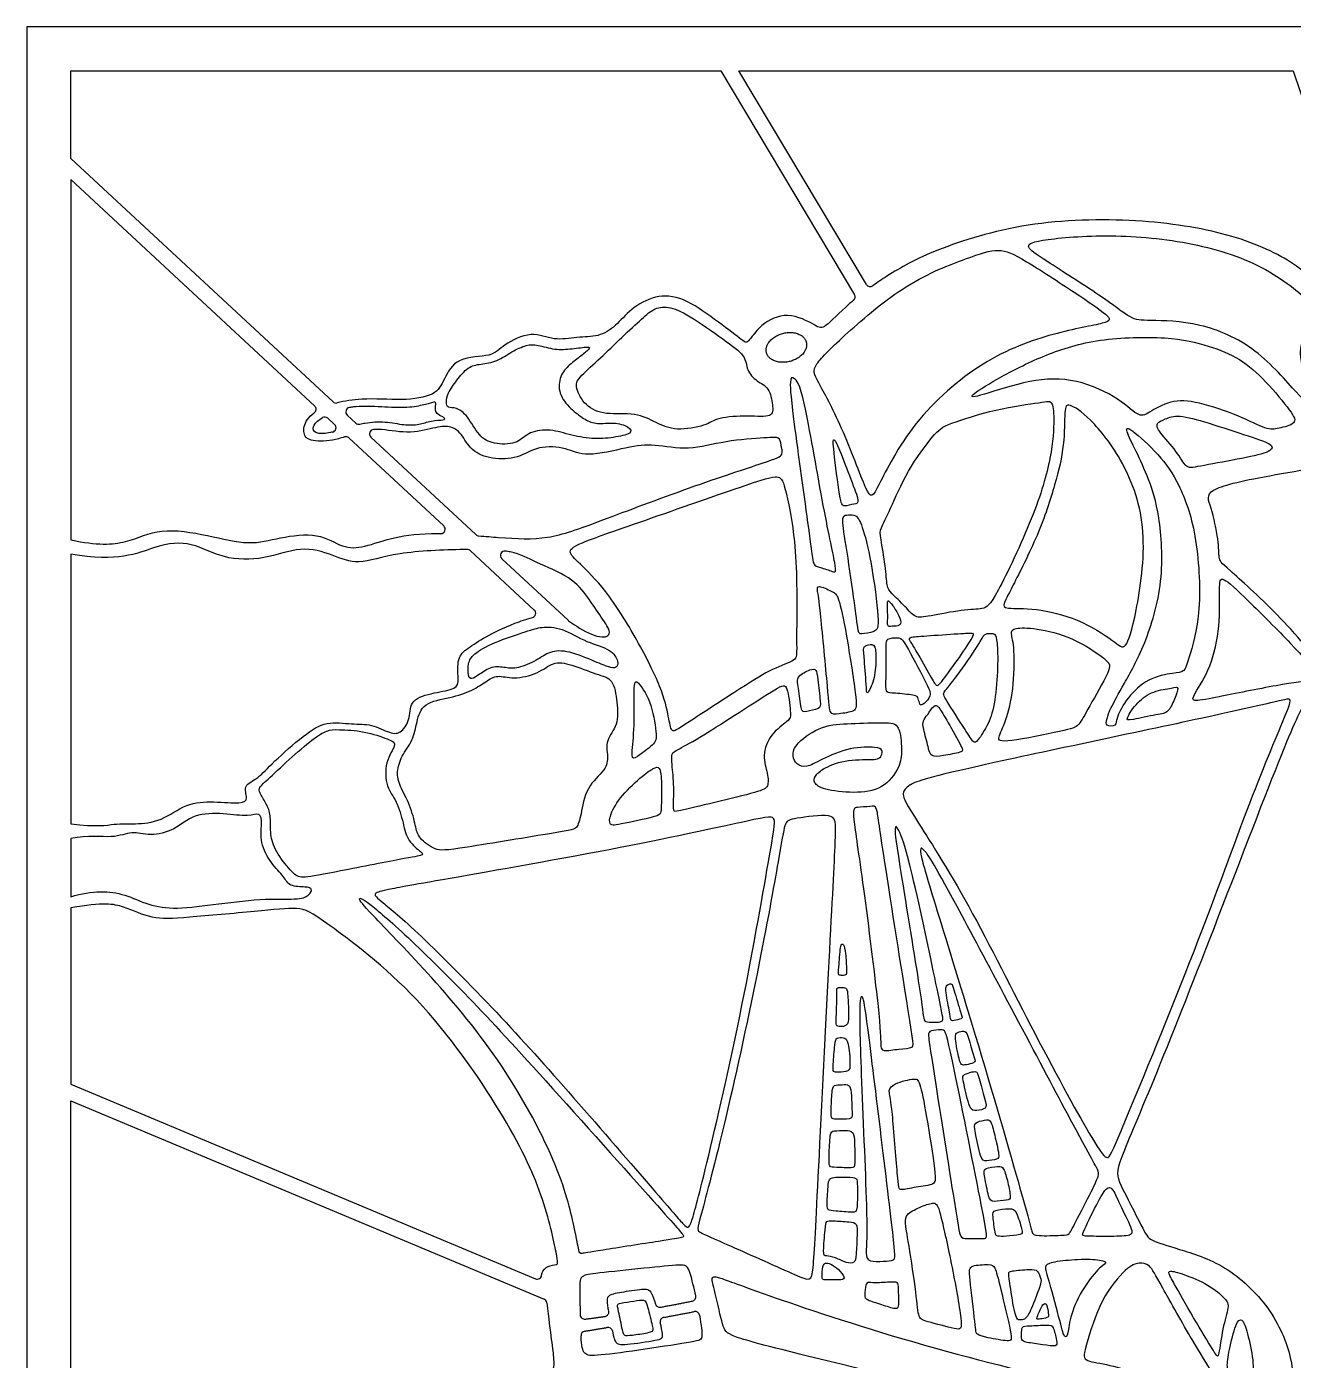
# Model space of a CAD drawing. Header units: millimetres. Extents: x -109 to 109, y -156 to 104.
# Drawn here: x -109 to -51.8, y 43.9 to 104.2 of the extents above; entities that cross this region are included whole.
import ezdxf

# ---------------------------------------------------------------- set-up
doc = ezdxf.new("R2010")
doc.units = ezdxf.units.MM
doc.header["$MEASUREMENT"] = 0
doc.layers.add('Layer 03', color=5, linetype='Continuous', true_color=0x0000ff)

msp = doc.modelspace()

# ---------------------------------------------------------------- linework, layer by layer
at = {"layer": 'Layer 03'}
for p, q in [((-2.911, 104.176), (-109, 104.176)), ((-109, 104.176), (-109, 7.419)), ((-107, 98.218), (-107, 102.176)), ((-107, 102.176), (-77.636, 102.176)), ((-77.636, 102.176), (-71.591, 92.058)), ((-71.053, 92.522), (-76.82, 102.176)), ((-76.82, 102.176), (-51.772, 102.176)), ((-51.772, 102.176), (-48.437, 92.297)), ((-95.156, 87.209), (-107, 98.218)), ((-95.986, 87.025), (-107, 97.263)), ((-107, 97.263), (-107, 80.972)), ((-95.394, 86.475), (-95.085, 86.188)), ((-94.514, 86.613), (-94.125, 86.251)), ((-90.151, 81.602), (-94.437, 85.586)), ((-93.446, 85.62), (-88.701, 81.21)), ((-107, 80.322), (-107, 68.131)), ((-86.063, 77.802), (-88.946, 80.482)), ((-87.53, 80.121), (-84.536, 77.339)), ((-107, 67.473), (-107, 64.84)), ((-107, 64.329), (-107, 56.366)), ((-107, 56.366), (-86.006, 47.566)), ((-107, 39.254), (-107, 55.607)), ((-107, 55.607), (-85.616, 46.644))]:
    msp.add_line(p, q, dxfattribs=at)
for centre, start, end in [((-70.881, 92.625), 210.8557, 305.10102), ((-71.763, 91.956), 309.61814, 30.8557), ((-96.122, 86.879), 305.37436, 47.09318), ((-95.02, 87.356), 227.09318, 284.70142), ((-94.378, 86.76), 99.79675, 227.09318), ((-95.53, 86.329), 47.09318, 121.56916), ((-93.989, 86.398), 227.09318, 283.96533), ((-95.221, 86.041), 282.6256, 47.09318), ((-94.573, 85.439), 47.09318, 108.40298), ((-93.31, 85.767), 92.76069, 227.09318), ((-90.287, 81.455), 268.84223, 47.09318), ((-88.565, 81.356), 227.09318, 265.51323), ((-89.082, 80.336), 47.09318, 90.59845), ((-87.393, 80.268), 81.90634, 227.09318), ((-86.199, 77.656), 285.06993, 47.09318), ((-84.4, 77.485), 227.09318, 236.82757), ((-85.928, 47.75), 247.25812, 356.90942), ((-85.693, 46.459), 6.37779, 67.25812), ((-78.963, 46.752), 281.45181, 12.08703), ((-83.787, 45.939), 181.52784, 277.27521), ((-82.895, 46.06), 278.24546, 9.48453), ((-80.39, 46.475), 196.20839, 280.4481), ((-78.793, 45.884), 9.95295, 101.02093), ((-82.73, 45.167), 11.27765, 99.63432), ((-80.172, 45.622), 100.51869, 192.95355), ((-83.75, 44.997), 99.29785, 183.40493)]:
    msp.add_arc(centre, 0.2, start, end, dxfattribs=at)
for points, knots in [([(-48.557, 92.046), (-48.594, 92.032), (-49.089, 91.839), (-49.651, 91.362), (-50.117, 92.031), (-51.658, 93.573), (-54.55, 94.859), (-58.721, 95.527), (-63.89, 95.405), (-68.171, 94.047), (-69.735, 93.16), (-70.56, 92.606), (-70.766, 92.461)], [190.885539, 190.885539, 190.885539, 190.885539, 191.002511, 192.517834, 194.033158, 195.548482, 197.063805, 198.579129, 200.094453, 201.609776, 203.1251, 203.65635, 203.65635, 203.65635, 203.65635]), ([(-71.635, 91.802), (-71.695, 91.752), (-72.242, 91.289), (-73.014, 90.448), (-73.236, 90.607), (-74.616, 91.345), (-75.906, 90.707), (-76.436, 89.79), (-76.603, 89.97), (-77.879, 90.926), (-79.353, 91.983), (-80.609, 92.062), (-81.745, 91.405), (-82.363, 90.627), (-83.16, 90.129), (-84.116, 90.169), (-85.173, 89.95), (-86.156, 90.448), (-87.548, 89.774), (-87.889, 89.233), (-89.612, 89.273), (-90.153, 88.191), (-90.488, 87.49), (-91.994, 87.249), (-93.688, 87.405), (-94.635, 87.25), (-94.969, 87.162)], [300.520079, 300.520079, 300.520079, 300.520079, 300.702297, 302.217621, 303.732944, 305.248268, 306.763592, 308.278916, 309.794239, 311.309563, 312.824887, 314.34021, 315.855534, 317.370858, 318.886181, 320.401505, 321.916829, 323.432152, 324.947476, 326.4628, 327.978123, 329.493447, 331.008771, 332.524094, 334.039418, 335.046506, 335.046506, 335.046506, 335.046506]), ([(-93.94, 86.204), (-93.866, 86.222), (-93.504, 86.302), (-92.799, 86.34), (-91.916, 86.149), (-91.264, 86.169), (-90.732, 86.37), (-90.079, 86.39), (-90.089, 86.491), (-90.431, 86.631), (-90.561, 86.812), (-90.481, 87.223), (-90.601, 87.203), (-90.922, 87.11), (-91.132, 87.061), (-91.341, 87.013), (-91.856, 86.912), (-93.151, 87.003), (-93.959, 87.024), (-94.354, 86.967), (-94.412, 86.957)], [29.432003, 29.432003, 29.432003, 29.432003, 29.618111, 30.319422, 31.020733, 31.722044, 32.423355, 33.124666, 33.825977, 34.527288, 35.228599, 35.92991, 36.631221, 37.332532, 37.332532, 37.332532, 38.033844, 38.735155, 39.436466, 39.559949, 39.559949, 39.559949, 39.559949]), ([(-94.637, 85.629), (-94.812, 85.571), (-95.338, 85.415), (-96.298, 85.438), (-96.512, 85.742), (-96.462, 86.309), (-96.138, 86.622), (-96.006, 86.716)], [520.37276, 520.37276, 520.37276, 520.37276, 521.156522, 522.671846, 524.18717, 525.702494, 526.407654, 526.407654, 526.407654, 526.407654]), ([(-95.177, 85.846), (-95.208, 85.839), (-95.471, 85.784), (-95.921, 85.748), (-96.112, 85.989), (-95.984, 86.26), (-95.719, 86.447), (-95.635, 86.499)], [-13.259811, -13.259811, -13.259811, -13.259811, -13.166074, -12.464763, -11.763451, -11.06214, -10.790491, -10.790491, -10.790491, -10.790491]), ([(-88.58, 81.157), (-88.27, 81.132), (-87.05, 81.031), (-85.488, 80.947), (-83.343, 81.722), (-78.942, 83.397), (-75.21, 84.61), (-74.786, 84.794), (-74.922, 85.274), (-74.965, 85.641), (-75.423, 85.595), (-77.457, 85.468), (-79.104, 84.982), (-80.673, 85.327), (-81.787, 85.186), (-83.779, 84.679), (-84.566, 85.149), (-85.905, 85.245), (-86.775, 84.638), (-87.99, 84.596), (-88.942, 84.983), (-89.343, 85.811), (-89.881, 86.17), (-90.544, 86.046), (-91.8, 85.742), (-92.804, 85.973), (-93.252, 85.97), (-93.319, 85.966)], [-63.576093, -63.576093, -63.576093, -63.576093, -63.072316, -61.556992, -60.041669, -58.526345, -57.011021, -55.495698, -53.980374, -52.46505, -50.949727, -49.434403, -47.919079, -46.403756, -44.888432, -43.373108, -41.857785, -40.342461, -38.827137, -37.311814, -35.79649, -34.281166, -32.765843, -31.250519, -29.735195, -28.219872, -27.942871, -27.942871, -27.942871, -27.942871]), ([(-107, 80.972), (-105.818, 80.722), (-104.416, 80.78), (-103.033, 81.567), (-100.767, 81.183), (-98.904, 80.703), (-97.617, 81.087), (-95.77, 81.324), (-94.712, 80.574), (-93.779, 80.612), (-92.462, 81.113), (-91.203, 81.27), (-90.328, 81.256), (-90.291, 81.255)], [498.60329, 498.60329, 498.60329, 498.60329, 500.118613, 501.633937, 503.149261, 504.664584, 506.179908, 507.695232, 509.210555, 510.725879, 512.241203, 513.756526, 513.823861, 513.823861, 513.823861, 513.823861]), ([(-89.084, 80.536), (-89.139, 80.535), (-90.093, 80.523), (-92.416, 80.429), (-94.078, 79.786), (-95.123, 80.295), (-96.597, 80.724), (-98.232, 80.054), (-100.162, 80.081), (-101.529, 80.912), (-103.083, 80.804), (-104.879, 79.947), (-107, 80.322)], [495.416666, 495.416666, 495.416666, 495.416666, 495.498296, 496.81604, 498.133785, 499.451529, 500.769273, 502.087018, 503.404762, 504.722507, 506.040251, 507.357995, 507.357995, 507.357995, 507.357995]), ([(-84.509, 77.318), (-84.388, 77.239), (-83.949, 76.911), (-82.999, 76.462), (-82.493, 76.715), (-83.017, 77.437), (-83.631, 78.376), (-84.353, 79.296), (-86.09, 79.973), (-86.701, 80.355), (-87.291, 80.455), (-87.365, 80.466)], [6.139799, 6.139799, 6.139799, 6.139799, 6.618585, 7.936329, 9.254074, 10.571818, 11.889562, 13.207307, 14.525051, 15.842796, 16.022301, 16.022301, 16.022301, 16.022301]), ([(-107, 68.131), (-105.83, 67.985), (-104.971, 68.167), (-104.148, 68.112), (-102.906, 68.222), (-101.791, 69.099), (-100.548, 69.154), (-99.232, 69.026), (-98.976, 69.246), (-99.25, 69.885), (-98.537, 70.159), (-97.934, 70.872), (-96.411, 72.202), (-95.472, 72.798), (-94.262, 72.618), (-93.432, 72.672), (-92.548, 72.184), (-92.042, 72.221), (-91.645, 72.924), (-91.699, 73.755), (-90.58, 74.08), (-89.533, 74.224), (-89.479, 74.621), (-89.569, 75.65), (-89.1, 76.065), (-88.306, 76.571), (-87.287, 77.088), (-86.416, 77.39), (-86.147, 77.463)], [519.549141, 519.549141, 519.549141, 519.549141, 520.866885, 522.18463, 523.502374, 524.820118, 526.137863, 527.455607, 528.773352, 530.091096, 531.40884, 532.726585, 534.044329, 535.362074, 536.679818, 537.997562, 539.315307, 540.633051, 541.950796, 543.26854, 544.586285, 545.904029, 547.221773, 548.539518, 549.857262, 551.175007, 552.492751, 553.092044, 553.092044, 553.092044, 553.092044]), ([(-85.729, 47.74), (-85.728, 47.758), (-85.671, 47.966), (-85.46, 48.156), (-85.008, 48.197), (-84.967, 48.29), (-85.586, 51.25), (-87.26, 54.807), (-91.247, 60.54), (-95.968, 64.051), (-96.603, 64.388), (-98.428, 64.19), (-101.998, 63.872), (-103.347, 63.793), (-104.597, 64.428), (-105.549, 64.606), (-107, 64.329)], [495.112477, 495.112477, 495.112477, 495.112477, 495.266534, 497.754736, 500.242938, 502.731139, 505.219341, 507.707543, 510.195745, 512.683946, 515.172148, 517.66035, 520.148552, 522.636753, 525.124955, 527.613157, 527.613157, 527.613157, 527.613157]), ([(-78.767, 46.794), (-78.847, 47.165), (-79.08, 48.141), (-79.297, 48.23), (-80.984, 48.047), (-83.439, 47.805), (-83.902, 47.7), (-84, 47.522), (-84.01, 47.252), (-84.004, 46.789), (-84.001, 46.56), (-83.995, 46.249), (-83.987, 45.933)], [66.014327, 66.014327, 66.014327, 66.014327, 66.865606, 68.305146, 69.744686, 71.184227, 72.623767, 74.063308, 75.502848, 75.502848, 75.502848, 76.218041, 76.218041, 76.218041, 76.218041]), ([(-82.697, 46.093), (-82.711, 46.176), (-82.723, 46.253), (-82.733, 46.32), (-82.776, 46.61), (-82.776, 46.839), (-82.21, 46.95), (-81.08, 47.128), (-80.798, 47.076), (-80.64, 46.619), (-80.582, 46.419)], [77.849651, 77.849651, 77.849651, 77.849651, 78.07318, 78.07318, 78.07318, 79.032066, 79.990952, 80.949839, 81.908725, 82.492182, 82.492182, 82.492182, 82.492182]), ([(-85.495, 46.481), (-85.335, 45.051), (-85.096, 43.578), (-85.283, 43.351), (-85.759, 43.12), (-87.421, 43.106), (-89.347, 42.891), (-90.521, 42.179), (-90.963, 41.659), (-92.156, 41.544), (-94.754, 41.775), (-95.543, 41.467), (-96.716, 40.563), (-99.006, 39.947), (-100.872, 39.562), (-104.104, 39.35), (-107, 39.254)], [155.484534, 155.484534, 155.484534, 155.484534, 157.240992, 159.116973, 160.992955, 162.868936, 164.744918, 166.620899, 168.496881, 170.372862, 172.248844, 174.124825, 176.000807, 177.876788, 179.75277, 181.628751, 181.628751, 181.628751, 181.628751]), ([(-78.596, 45.919), (-78.513, 45.446), (-78.446, 44.821), (-78.618, 44.76), (-81.083, 44.359), (-83.332, 44.066), (-83.841, 44.1), (-83.922, 44.518), (-83.95, 44.985)], [39.543922, 39.543922, 39.543922, 39.543922, 40.863557, 42.303098, 43.742638, 45.182179, 46.621719, 48.012984, 48.012984, 48.012984, 48.012984]), ([(-82.534, 45.206), (-82.479, 44.927), (-82.404, 44.63), (-82.087, 44.55), (-80.341, 44.806), (-80.225, 44.901), (-80.321, 45.378), (-80.367, 45.577)], [49.630847, 49.630847, 49.630847, 49.630847, 50.53863, 51.497517, 52.456403, 53.415289, 53.980357, 53.980357, 53.980357, 53.980357])]:
    msp.add_open_spline(points, degree=3, knots=knots, dxfattribs=at)
for points, degree in [([(-62.862, 93.543), (-62.259, 93.154), (-60.248, 91.891), (-59.036, 90.9), (-58.507, 90.9), (-55.996, 90.856), (-53.397, 89.711), (-51.393, 87.332), (-50.864, 86.957), (-50.666, 87.486), (-51.304, 88.609), (-51.547, 89.446), (-51.194, 90.504), (-50.578, 91.098), (-50.666, 91.473), (-53.001, 93.433), (-56.481, 94.513), (-60.336, 94.821), (-63.574, 94.513), (-63.86, 94.226), (-63.464, 93.933), (-62.862, 93.543)], 3), ([(-66.581, 93.672), (-67.274, 93.419), (-69.213, 92.684), (-72.142, 90.151), (-73.552, 88.763), (-73.376, 88.345), (-72.186, 86.252), (-70.909, 82.706), (-70.711, 82.992), (-69.081, 86.296), (-65.777, 89.204), (-62.494, 90.393), (-59.961, 90.79), (-60.027, 91.054), (-61.459, 92.045), (-64.102, 93.764), (-65.05, 94.204), (-65.887, 93.925), (-66.581, 93.672)], 3), ([(-81.311, 90.864), (-81.567, 90.627), (-82.227, 90.022), (-83.203, 89.063), (-84.11, 88.276), (-84.23, 87.899), (-83.785, 87.009), (-82.877, 86.598), (-81.454, 86.752), (-80.544, 86.255), (-79.688, 85.878), (-78.232, 86.135), (-77.856, 86.512), (-76.349, 86.598), (-75.249, 86.495), (-75.282, 87.026), (-75.429, 87.882), (-76.003, 88.121), (-76.5, 88.652), (-76.466, 89.286), (-77.416, 89.971), (-79.152, 91.203), (-80.037, 91.563), (-80.686, 91.443), (-81.054, 91.101), (-81.311, 90.864)], 3), ([(-55.606, 89.732), (-56.133, 89.897), (-57.317, 90.189), (-60.651, 90.101), (-62.955, 89.377), (-65.06, 88.325), (-66.421, 87.469), (-66.267, 87.359), (-63.898, 88.171), (-61.836, 88.368), (-59.708, 87.469), (-58.721, 86.482), (-58.37, 86.679), (-57.317, 87.316), (-56.133, 87.25), (-54.136, 86.57), (-52.908, 85.912), (-52.491, 85.999), (-51.57, 86.219), (-51.767, 86.679), (-53.018, 88.193), (-54.158, 89.202), (-55.08, 89.568), (-55.606, 89.732)], 3), ([(-84.334, 86.85), (-84.535, 87.031), (-84.96, 87.482), (-84.96, 88.32), (-84.547, 88.846), (-83.997, 89.246), (-83.534, 89.622), (-83.559, 89.722), (-84.36, 89.609), (-85.123, 89.547), (-85.949, 89.809), (-86.387, 89.809), (-87.088, 89.496), (-87.726, 89.021), (-88.502, 88.921), (-89.065, 88.821), (-89.565, 88.183), (-90.003, 87.582), (-90.053, 87.182), (-89.991, 86.919), (-89.59, 86.981), (-89.087, 86.618), (-88.561, 85.63), (-87.935, 85.292), (-86.834, 85.28), (-86.396, 85.818), (-85.47, 86.018), (-84.507, 85.73), (-83.443, 85.505), (-82.48, 85.592), (-81.591, 85.768), (-81.754, 86.105), (-82.48, 86.306), (-83.255, 86.181), (-83.756, 86.393), (-84.133, 86.669), (-84.334, 86.85)], 3), ([(-73.643, 81.277), (-73.804, 82.44), (-74.414, 86.789), (-74.548, 88.353), (-74.338, 88.315), (-73.937, 87.952), (-73.002, 82.325), (-72.354, 79.464), (-72.503, 79.515), (-73.21, 79.754), (-73.452, 79.816), (-73.483, 80.115), (-73.643, 81.277)], 3), ([(-68.074, 85.619), (-68.362, 85.272), (-69.235, 84.094), (-70.015, 82.235), (-70.451, 81.432), (-70.428, 81.179), (-70.176, 79.711), (-70.13, 78.839), (-69.992, 78.609), (-69.258, 77.943), (-68.867, 77.416), (-68.317, 77.507), (-66.641, 77.829), (-65.746, 77.829), (-65.356, 78.058), (-63.405, 82.166), (-62.648, 84.806), (-62.556, 86.596), (-62.648, 87.284), (-62.946, 87.215), (-65.184, 86.909), (-67.502, 86.174), (-67.785, 85.966), (-68.074, 85.619)], 3), ([(-64.419, 78.933), (-64.147, 79.464), (-63.244, 81.229), (-62.488, 83.559), (-62.089, 85.271), (-62.109, 86.964), (-61.97, 87.183), (-61.034, 86.606), (-59.401, 84.614), (-58.266, 81.488), (-58.884, 77.366), (-59.361, 75.893), (-59.72, 76.331), (-61.492, 77.446), (-63.463, 77.904), (-64.857, 77.844), (-64.877, 78.043), (-64.691, 78.402), (-64.419, 78.933)], 3), ([(-57.75, 85.804), (-57.582, 85.585), (-56.975, 84.939), (-56.607, 84.184), (-56.22, 84.261), (-54.186, 84.629), (-52.792, 84.92), (-52.579, 85.269), (-53.644, 85.617), (-55.697, 86.295), (-56.995, 86.663), (-57.576, 86.431), (-57.982, 86.256), (-57.918, 86.024), (-57.75, 85.804)], 3), ([(-57.841, 81.966), (-57.721, 81.191), (-57.565, 79.072), (-58.481, 76.097), (-59.447, 74.398), (-60.096, 73.233), (-60.192, 72.84), (-60.27, 72.541), (-59.733, 72.541), (-59.79, 72.903), (-59.28, 73.847), (-58.351, 74.728), (-57.077, 74.98), (-56.705, 74.98), (-56.552, 75.373), (-55.875, 77.608), (-56.111, 81.401), (-56.93, 83.588), (-57.786, 84.814), (-59.226, 86.128), (-59.384, 85.985), (-58.878, 85.036), (-58.285, 83.722), (-57.961, 82.741), (-57.841, 81.966)], 3), ([(-72.511, 84.908), (-72.457, 84.408), (-72.23, 82.617), (-72.109, 82.457), (-71.568, 82.617), (-71.328, 82.617), (-71.729, 83.62), (-72.323, 85.227), (-72.556, 85.616), (-72.566, 85.407), (-72.511, 84.908)], 3), ([(-55.478, 82.395), (-55.358, 81.999), (-55.109, 80.854), (-55.138, 80.088), (-55, 79.901), (-52.497, 77.716), (-49.956, 74.708), (-49.713, 74.54), (-48.406, 74.727), (-46.706, 74.447), (-45.044, 73.718), (-44.24, 73.177), (-43.979, 73.345), (-43.25, 75.007), (-42.578, 78.332), (-43.848, 82.143), (-44.035, 82.796), (-45.306, 84.046), (-46.998, 84.864), (-47.649, 84.734), (-53.374, 83.823), (-55.828, 83.228), (-55.598, 82.791), (-55.478, 82.395)], 3), ([(-82.653, 78.387), (-82.185, 77.748), (-81.181, 76.062), (-80.194, 74.018), (-79.961, 72.763), (-79.854, 72.225), (-79.513, 72.458), (-76.449, 74.445), (-75.3, 75.165), (-74.136, 75.547), (-74.243, 75.838), (-74.135, 80.477), (-74.731, 83.493), (-74.957, 83.896), (-75.651, 83.767), (-81.618, 81.654), (-84.279, 80.751), (-84.569, 80.413), (-83.989, 79.897), (-83.121, 79.026), (-82.653, 78.387)], 3), ([(-72.039, 81.142), (-71.958, 80.606), (-71.68, 78.881), (-71.43, 76.773), (-71.367, 76.689), (-70.637, 76.814), (-70.428, 77.065), (-70.845, 80.133), (-71.263, 81.74), (-71.534, 82.137), (-71.868, 82.095), (-72.16, 82.095), (-72.119, 81.678), (-72.039, 81.142)], 3), ([(-55.093, 78.702), (-55.092, 78.312), (-55.055, 77.087), (-55.468, 75.174), (-56.311, 73.899), (-56.349, 73.655), (-55.524, 73.786), (-52.261, 74.461), (-50.648, 74.649), (-50.554, 74.818), (-51.704, 76.138), (-53.97, 78.398), (-55.055, 79.428), (-55.093, 79.092), (-55.093, 78.702)], 3), ([(-73.117, 77.499), (-73.031, 76.682), (-72.753, 73.767), (-72.716, 73.048), (-72.375, 73.105), (-71.504, 73.199), (-71.466, 73.578), (-71.977, 76.909), (-72.338, 78.518), (-72.549, 78.613), (-73.304, 78.972), (-73.267, 78.669), (-73.202, 78.316), (-73.117, 77.499)], 3), ([(-70.098, 77.989), (-70.095, 77.838), (-70.086, 77.356), (-70.104, 77.059), (-70.026, 77.063), (-69.574, 77.068), (-69.459, 77.205), (-69.619, 77.644), (-69.944, 78.138), (-70.104, 78.266), (-70.101, 78.141), (-70.098, 77.989)], 3), ([(-86.476, 76.811), (-86.841, 76.692), (-87.97, 76.334), (-88.864, 75.784), (-89.057, 75.412), (-89.07, 74.793), (-88.905, 74.642), (-88.575, 74.862), (-87.983, 75.288), (-87.337, 75.192), (-86.841, 75.123), (-85.919, 75.522), (-85.383, 75.949), (-84.543, 75.99), (-83.209, 75.426), (-82.658, 75.192), (-82.342, 75.165), (-82.218, 75.426), (-82.562, 76.045), (-83.676, 76.307), (-84.835, 77.036), (-85.779, 77.047), (-86.111, 76.93), (-86.476, 76.811)], 3), ([(-68.321, 76.621), (-67.917, 76.649), (-66.714, 76.727), (-66.177, 76.766), (-66.187, 76.658), (-66.938, 75.517), (-67.767, 74.396), (-67.884, 74.337), (-68.099, 74.689), (-68.85, 76.034), (-69.132, 76.473), (-69.142, 76.561), (-68.726, 76.593), (-68.321, 76.621)], 3), ([(-66.046, 76.153), (-66.263, 75.807), (-67.059, 74.662), (-67.603, 74.043), (-67.582, 73.926), (-66.494, 72.23), (-66.195, 71.782), (-66.078, 71.803), (-65.502, 72.656), (-65.235, 73.595), (-65.097, 75.281), (-65.139, 76.443), (-65.235, 76.742), (-65.427, 76.742), (-65.758, 76.742), (-65.829, 76.5), (-66.046, 76.153)], 3), ([(-64.384, 75.936), (-64.358, 75.496), (-64.397, 74.148), (-64.734, 72.741), (-65.17, 71.967), (-64.952, 71.769), (-61.899, 72.384), (-61.443, 72.542), (-61.086, 73.276), (-59.956, 75.199), (-60.075, 75.476), (-61.721, 76.607), (-63.465, 77.003), (-64.417, 77.003), (-64.556, 76.785), (-64.41, 76.375), (-64.384, 75.936)], 3), ([(-71.156, 75.665), (-71.13, 75.344), (-71.045, 74.257), (-71.05, 73.891), (-70.693, 74.608), (-70.595, 75.564), (-70.654, 76.239), (-70.854, 76.253), (-71.206, 76.183), (-71.183, 75.986), (-71.156, 75.665)], 3), ([(-70.153, 75.897), (-70.15, 75.524), (-70.181, 74.32), (-70.16, 74.064), (-69.864, 74.05), (-68.785, 73.956), (-68.704, 73.821), (-68.65, 73.497), (-68.489, 73.497), (-68.096, 73.923), (-68.256, 74.354), (-69.42, 76.525), (-69.541, 76.539), (-70.201, 76.552), (-70.156, 76.269), (-70.153, 75.897)], 3), ([(-89.078, 67.082), (-88.062, 67.239), (-84.418, 67.847), (-84.137, 67.896), (-83.954, 68.459), (-83.739, 69.817), (-82.795, 70.579), (-82.712, 71.192), (-82.878, 71.887), (-82.249, 72.583), (-82.315, 73.62), (-82.479, 74.733), (-83.192, 74.849), (-84.435, 75.38), (-85.231, 75.48), (-85.845, 74.916), (-87.055, 74.65), (-87.735, 74.899), (-88.249, 74.568), (-88.813, 74.17), (-89.841, 73.821), (-91.113, 73.627), (-91.383, 72.743), (-91.524, 71.904), (-92.085, 71.195), (-92.289, 70.467), (-92.176, 69.875), (-91.645, 68.98), (-91.417, 67.988), (-91.32, 67.5), (-90.517, 66.903), (-90.095, 66.925), (-89.078, 67.082)], 3), ([(-74.127, 74.251), (-74.089, 73.984), (-74.01, 73.19), (-73.847, 73.19), (-73.118, 73.339), (-73.118, 73.518), (-73.266, 74.782), (-73.311, 75.124), (-73.534, 75.154), (-74.233, 74.797), (-74.164, 74.519), (-74.127, 74.251)], 3), ([(-81.55, 73.815), (-81.549, 73.45), (-81.53, 72.338), (-81.697, 71.029), (-81.518, 71.083), (-80.603, 71.747), (-80.496, 72.087), (-80.801, 73.791), (-81.446, 74.652), (-81.536, 74.526), (-81.55, 74.18), (-81.55, 73.815)], 3), ([(-79.833, 70.797), (-79.812, 70.537), (-79.729, 69.773), (-79.798, 68.667), (-79.715, 68.667), (-77.979, 69.082), (-75.809, 69.607), (-75.469, 69.787), (-75.492, 70.381), (-75.776, 71.21), (-75.421, 72.204), (-74.507, 72.826), (-74.452, 73.033), (-74.632, 74.484), (-74.922, 74.387), (-76.855, 73.144), (-78.481, 72.08), (-79.665, 71.444), (-79.858, 71.334), (-79.855, 71.058), (-79.833, 70.797)], 3), ([(-57.283, 74.273), (-57.483, 74.238), (-58.104, 74.154), (-58.814, 73.665), (-59.367, 72.828), (-59.193, 72.796), (-57.804, 73.112), (-57.409, 73.128), (-57.125, 73.791), (-56.904, 74.359), (-57.083, 74.307), (-57.283, 74.273)], 3), ([(-55.937, 72.901), (-53.209, 73.492), (-51.819, 73.862), (-51.819, 73.723), (-53.648, 69.44), (-55.977, 62.896), (-59.939, 53.255), (-60.124, 52.938), (-60.557, 53.282), (-63.621, 58.908), (-66.686, 65.088), (-69.29, 69.04), (-69.456, 69.54), (-69.2, 69.873), (-68.188, 70.32), (-58.665, 72.311), (-55.937, 72.901)], 3), ([(-55.151, 63.938), (-54.111, 66.619), (-51.879, 72.448), (-51.141, 73.847), (-50.833, 74.061), (-49.624, 72.78), (-46.968, 67.801), (-45.735, 63.937), (-44.976, 60.569), (-44.905, 56.031), (-45.756, 51.612), (-47.068, 47.341), (-48.908, 44.486), (-51.244, 42.197), (-51.809, 42.055), (-51.709, 43.919), (-52.747, 46.303), (-54.824, 48.261), (-57.065, 48.946), (-58.316, 49.323), (-58.458, 49.653), (-59.74, 52.117), (-59.801, 52.504), (-58.117, 56.362), (-56.191, 61.257), (-55.151, 63.938)], 3), ([(-68.01, 73.443), (-68.09, 73.368), (-68.304, 73.047), (-68.507, 72.791), (-68.507, 72.513), (-68.229, 71.52), (-68.162, 71.146), (-67.636, 71.199), (-66.679, 71.381), (-66.673, 71.498), (-67.411, 72.812), (-67.82, 73.499), (-67.929, 73.518), (-68.01, 73.443)], 3), ([(-95.309, 65.908), (-94.525, 66.061), (-91.95, 66.572), (-91.062, 66.705), (-91.084, 66.805), (-91.805, 67.337), (-91.972, 68.136), (-92.272, 69.213), (-92.76, 69.735), (-92.838, 70.966), (-92.23, 71.757), (-92.574, 71.934), (-93.728, 72.345), (-95.004, 72.4), (-95.404, 72.389), (-96.025, 72.012), (-97.146, 71.046), (-98.212, 70.036), (-98.567, 69.737), (-98.434, 69.47), (-98.112, 68.96), (-97.957, 68.483), (-98.012, 67.65), (-97.79, 66.907), (-97.024, 65.941), (-96.658, 65.652), (-96.094, 65.755), (-95.309, 65.908)], 3), ([(-73.04, 71.056), (-72.703, 71.219), (-71.749, 71.628), (-70.508, 71.601), (-70.317, 71.478), (-70.365, 71.206), (-70.495, 71.001), (-71.913, 71.083), (-73.017, 70.66), (-73.412, 70.279), (-73.453, 69.992), (-73.071, 69.679), (-71.599, 69.501), (-70.29, 69.665), (-69.5, 70.728), (-69.445, 71.424), (-69.526, 72.651), (-70.121, 72.732), (-71.835, 72.664), (-73.023, 72.623), (-74.305, 71.765), (-74.414, 71.178), (-74.223, 70.81), (-73.773, 70.647), (-73.378, 70.892), (-73.04, 71.056)], 3), ([(-81.191, 70.276), (-81.443, 70.066), (-82.166, 69.4), (-82.672, 68.516), (-82.672, 68.073), (-82.423, 68.046), (-80.337, 68.502), (-80.337, 68.64), (-80.281, 70.049), (-80.392, 70.767), (-80.655, 70.657), (-80.939, 70.485), (-81.191, 70.276)], 3), ([(-70.544, 60.013), (-70.683, 61.299), (-71.244, 65.822), (-71.725, 68.811), (-71.553, 68.88), (-70.814, 68.914), (-70.574, 69), (-70.449, 67.763), (-68.937, 58.247), (-68.886, 57.989), (-69.555, 57.972), (-70.38, 57.817), (-70.414, 58.109), (-70.406, 58.728), (-70.544, 60.013)], 3), ([(-107, 64.84), (-106.52, 64.981), (-105.634, 65.122), (-104.564, 64.967), (-103.508, 64.446), (-102.297, 64.249), (-100.368, 64.516), (-98.102, 64.784), (-96.595, 64.685), (-96.201, 64.939), (-96.074, 65.206), (-96.328, 65.291), (-97.172, 65.291), (-97.327, 65.727), (-97.961, 66.318), (-98.482, 67.304), (-98.355, 68.177), (-98.439, 68.684), (-98.932, 68.43), (-100.073, 68.627), (-101.48, 68.599), (-102.297, 67.825), (-103.451, 67.557), (-104.268, 67.839), (-105, 67.445), (-106.225, 67.628), (-107, 67.473)], 3), ([(-89.867, 65.664), (-87.974, 65.996), (-81.583, 67.114), (-75.583, 68.467), (-75.113, 68.496), (-75.289, 67.526), (-76.701, 59.409), (-78.573, 51.442), (-79.028, 49.838), (-79.173, 49.828), (-80.201, 51.053), (-84.464, 55.968), (-87.664, 59.559), (-91.532, 63.466), (-93.11, 64.732), (-93.36, 64.966), (-92.938, 65.122), (-91.759, 65.333), (-89.867, 65.664)], 3), ([(-75.913, 61.76), (-75.481, 63.928), (-74.894, 67.294), (-74.724, 68.267), (-74.477, 68.344), (-72.439, 68.653), (-72.408, 68.02), (-72.686, 63.002), (-73.271, 51.39), (-73.461, 47.395), (-73.666, 47.474), (-77.66, 49.256), (-78.712, 49.718), (-78.712, 49.791), (-77.487, 54.285), (-76.345, 59.592), (-75.913, 61.76)], 3), ([(-68.709, 61.039), (-68.917, 62.381), (-69.728, 67.31), (-69.793, 68.058), (-69.646, 68.046), (-69.143, 66.783), (-67.61, 59.508), (-67.562, 59.196), (-67.851, 59.16), (-68.367, 59.16), (-68.476, 59.256), (-68.5, 59.697), (-68.709, 61.039)], 3), ([(-64.114, 51.668), (-64.556, 53.227), (-66.227, 58.979), (-68.167, 65.165), (-68.719, 67.085), (-68.498, 67.096), (-67.745, 65.95), (-60.89, 52.961), (-60.568, 52.477), (-60.543, 52.24), (-60.781, 51.707), (-61.707, 49.929), (-61.895, 49.544), (-62.08, 49.536), (-63.452, 49.487), (-63.573, 49.626), (-63.671, 50.109), (-64.114, 51.668)], 3), ([(-44.23, 57.989), (-44.236, 56.726), (-44.369, 54.078), (-45.468, 49.205), (-47.312, 45.12), (-51.496, 40.784), (-55.515, 38.723), (-55.64, 38.474), (-53.498, 38.474), (-48.967, 40.292), (-45.507, 43.429), (-43.39, 46.964), (-42.395, 51.968), (-42.54, 57.29), (-43.411, 61.97), (-44.279, 64.723), (-45.368, 65.837), (-45.145, 64.847), (-44.33, 61.655), (-44.223, 59.251), (-44.23, 57.989)], 3), ([(-82.949, 48.863), (-82.283, 48.969), (-79.982, 49.327), (-79.319, 49.433), (-79.274, 49.493), (-79.711, 49.99), (-86.076, 57.135), (-89.229, 60.536), (-92.313, 63.544), (-93.837, 64.8), (-94.043, 64.8), (-93.734, 64.368), (-90.995, 61.568), (-87.619, 57.635), (-84.881, 52.632), (-84.189, 49.621), (-84.037, 48.74), (-83.978, 48.689), (-83.615, 48.756), (-82.949, 48.863)], 3), ([(-72.219, 62.53), (-72.255, 62.327), (-72.299, 61.49), (-72.344, 61.311), (-72.202, 61.274), (-71.956, 61.281), (-71.941, 61.401), (-71.986, 62.357), (-72.083, 62.708), (-72.182, 62.733), (-72.219, 62.53)], 3), ([(-67.463, 60.579), (-67.448, 60.36), (-67.273, 59.565), (-67.255, 59.23), (-67.156, 59.221), (-66.695, 59.32), (-66.731, 59.42), (-67.147, 60.785), (-67.183, 60.921), (-67.364, 60.875), (-67.478, 60.797), (-67.463, 60.579)], 3), ([(-72.389, 60.186), (-72.395, 59.936), (-72.422, 59.148), (-72.422, 58.976), (-72.169, 58.966), (-71.866, 58.996), (-71.845, 59.582), (-71.896, 60.432), (-71.927, 60.723), (-72.118, 60.739), (-72.389, 60.739), (-72.389, 60.644), (-72.384, 60.435), (-72.389, 60.186)], 3), ([(-71.048, 50.607), (-71.082, 52.038), (-71.32, 57.224), (-71.392, 60.339), (-71.222, 60.37), (-71.115, 59.97), (-70.483, 54.842), (-69.743, 48.7), (-69.743, 48.363), (-70.27, 48.363), (-70.959, 48.319), (-71.12, 48.641), (-71.015, 49.177), (-71.048, 50.607)], 3), ([(-68.114, 58.769), (-68.006, 58.798), (-67.623, 58.83), (-67.504, 58.806), (-67.313, 58.245), (-65.572, 49.468), (-65.572, 49.373), (-66.414, 49.385), (-66.805, 49.361), (-66.9, 49.871), (-68.153, 57.822), (-68.275, 58.657), (-68.223, 58.74), (-68.114, 58.769)], 3), ([(-67.027, 58.399), (-67.008, 58.17), (-66.839, 57.339), (-66.74, 57.204), (-66.478, 57.249), (-66.081, 57.348), (-66.189, 57.565), (-66.505, 58.703), (-66.622, 58.784), (-66.957, 58.712), (-67.047, 58.627), (-67.027, 58.399)], 3), ([(-72.48, 58.128), (-72.504, 57.905), (-72.567, 57.122), (-72.567, 56.903), (-72.348, 56.893), (-71.818, 56.924), (-71.776, 57.174), (-71.849, 58.338), (-72.078, 58.494), (-72.422, 58.462), (-72.456, 58.352), (-72.48, 58.128)], 3), ([(-66.64, 56.347), (-66.581, 56.076), (-66.387, 55.149), (-66.105, 55.167), (-65.588, 55.24), (-65.669, 55.585), (-66.005, 56.784), (-66.06, 56.966), (-66.36, 56.903), (-66.741, 56.775), (-66.699, 56.618), (-66.64, 56.347)], 3), ([(-72.593, 56.072), (-72.62, 55.878), (-72.644, 55.163), (-72.67, 54.814), (-72.487, 54.77), (-71.71, 54.77), (-71.693, 54.927), (-71.728, 55.93), (-71.78, 56.332), (-72.024, 56.349), (-72.478, 56.326), (-72.565, 56.266), (-72.593, 56.072)], 3), ([(-69.88, 54.994), (-69.808, 54.296), (-69.616, 51.765), (-69.583, 51.527), (-68.989, 51.697), (-67.954, 51.799), (-67.886, 52.087), (-68.361, 55.138), (-68.655, 56.562), (-68.842, 56.647), (-70.006, 56.359), (-70.047, 55.952), (-69.952, 55.692), (-69.88, 54.994)], 3), ([(-72.686, 54.022), (-72.716, 53.82), (-72.739, 53.035), (-72.756, 52.586), (-72.497, 52.62), (-71.623, 52.551), (-71.563, 52.664), (-71.588, 53.779), (-71.614, 54.238), (-71.995, 54.281), (-72.557, 54.247), (-72.655, 54.223), (-72.686, 54.022)], 3), ([(-66.124, 54.153), (-66.07, 53.866), (-65.893, 52.907), (-65.664, 52.88), (-65.096, 52.971), (-65.023, 53.072), (-65.27, 54.116), (-65.426, 54.785), (-65.674, 54.748), (-66.214, 54.629), (-66.177, 54.44), (-66.124, 54.153)], 3), ([(-65.705, 52.143), (-65.662, 51.904), (-65.52, 51.153), (-65.372, 51.024), (-64.634, 51.135), (-64.514, 51.172), (-64.652, 51.92), (-64.855, 52.64), (-65.031, 52.658), (-65.779, 52.585), (-65.748, 52.381), (-65.705, 52.143)], 3), ([(-72.777, 51.809), (-72.8, 51.585), (-72.852, 50.827), (-72.8, 50.655), (-72.534, 50.638), (-71.587, 50.543), (-71.449, 50.621), (-71.466, 51.886), (-71.466, 52.136), (-71.836, 52.161), (-72.714, 52.17), (-72.755, 52.032), (-72.777, 51.809)], 3), ([(-59.085, 49.821), (-59.156, 50.045), (-59.577, 50.831), (-59.928, 51.731), (-60.196, 51.708), (-60.496, 51.24), (-61.325, 49.558), (-61.325, 49.488), (-60.297, 49.476), (-59.152, 49.488), (-59.015, 49.597), (-59.085, 49.821)], 3), ([(-69.16, 49.253), (-69.075, 48.727), (-68.795, 46.96), (-68.711, 45.752), (-68.493, 45.684), (-66.849, 45.231), (-66.664, 45.298), (-67.218, 48.353), (-67.772, 50.82), (-67.939, 51.055), (-68.543, 50.853), (-69.282, 50.501), (-69.308, 50.115), (-69.246, 49.779), (-69.16, 49.253)], 3), ([(-65.329, 50.354), (-65.311, 50.163), (-65.23, 49.531), (-65.155, 49.484), (-64.793, 49.475), (-63.993, 49.55), (-63.993, 49.689), (-64.281, 50.684), (-64.514, 50.75), (-65.342, 50.675), (-65.348, 50.545), (-65.329, 50.354)], 3), ([(-72.922, 49.765), (-72.946, 49.504), (-73.026, 48.619), (-72.907, 48.601), (-72.458, 48.546), (-71.945, 48.253), (-71.561, 48.271), (-71.515, 48.564), (-71.469, 49.617), (-71.469, 50.084), (-71.753, 50.139), (-72.632, 50.194), (-72.879, 50.185), (-72.898, 50.026), (-72.922, 49.765)], 3), ([(-73.018, 48.101), (-73.047, 47.984), (-73.072, 47.575), (-73.026, 47.511), (-72.568, 47.52), (-72.046, 47.492), (-72.046, 47.694), (-72.403, 48.097), (-72.779, 48.28), (-72.899, 48.28), (-72.99, 48.219), (-73.018, 48.101)], 3), ([(-62.769, 47.356), (-62.645, 46.911), (-62.237, 45.371), (-62.103, 44.865), (-61.939, 44.999), (-61.865, 45.893), (-61.253, 47.219), (-60.434, 48.173), (-60.091, 48.322), (-60.717, 48.472), (-61.969, 48.427), (-62.908, 48.293), (-62.982, 48.039), (-62.893, 47.801), (-62.769, 47.356)], 3), ([(-57.662, 47.147), (-57.32, 46.527), (-56.192, 44.524), (-55.37, 43.275), (-55.227, 42.816), (-55.227, 42.136), (-55.496, 41.536), (-56.192, 41.504), (-56.682, 40.966), (-56.935, 40.523), (-56.745, 39.654), (-56.84, 39.1), (-57.504, 38.768), (-58.216, 39.274), (-58.532, 40.523), (-58.548, 43.022), (-58.836, 43.322), (-60.274, 43.734), (-61.314, 43.844), (-61.187, 44.335), (-60.475, 46.722), (-59.226, 48.146), (-58.736, 48.304), (-58.246, 48.241), (-58.005, 47.766), (-57.662, 47.147)], 3), ([(-77.916, 47.042), (-77.829, 46.674), (-77.547, 45.401), (-77.395, 45.047), (-75.673, 44.523), (-64.391, 41.821), (-60.489, 40.926), (-60.287, 40.926), (-60.354, 41.483), (-60.523, 42.412), (-60.776, 42.615), (-69.069, 44.624), (-76.449, 47.124), (-77.902, 47.732), (-78.071, 47.614), (-78.003, 47.411), (-77.916, 47.042)], 3), ([(-66.371, 47.485), (-66.322, 46.993), (-66.099, 45.231), (-66.111, 45.052), (-65.659, 44.909), (-64.516, 44.707), (-64.444, 44.838), (-65.04, 47.362), (-65.254, 48.16), (-65.421, 48.219), (-66.397, 48.184), (-66.421, 47.977), (-66.371, 47.485)], 3), ([(-64.572, 47.37), (-64.529, 47.057), (-64.361, 45.955), (-64.22, 45.694), (-64.071, 45.703), (-63.866, 45.722), (-63.632, 46.086), (-63.156, 47.366), (-63.147, 47.506), (-63.296, 47.973), (-63.604, 48.001), (-64.603, 47.917), (-64.622, 47.832), (-64.616, 47.683), (-64.572, 47.37)], 3), ([(-56.972, 47.036), (-56.733, 46.613), (-55.937, 45.222), (-55.204, 44.043), (-55.14, 43.979), (-54.965, 45.349), (-54.646, 46.353), (-54.774, 46.608), (-55.57, 47.325), (-56.765, 47.787), (-57.434, 47.978), (-57.371, 47.755), (-57.211, 47.458), (-56.972, 47.036)], 3), ([(-70.633, 47.381), (-70.439, 47.382), (-69.807, 47.423), (-69.597, 47.423), (-69.614, 46.993), (-69.553, 46.326), (-69.667, 46.168), (-70.378, 46.405), (-71.088, 46.625), (-71.15, 46.756), (-71.08, 47.371), (-70.974, 47.415), (-70.828, 47.379), (-70.633, 47.381)], 3), ([(-82.249, 46.068), (-82.203, 45.852), (-82.051, 45.091), (-81.992, 44.961), (-81.542, 45.013), (-80.676, 45.141), (-80.688, 45.298), (-80.958, 46.397), (-81.06, 46.649), (-81.52, 46.561), (-82.235, 46.46), (-82.321, 46.391), (-82.294, 46.285), (-82.249, 46.068)], 3), ([(-80.354, 46.279), (-79.655, 46.407), (-78.923, 46.556)], 2), ([(-63.081, 46.38), (-63.159, 46.279), (-63.352, 45.806), (-63.371, 45.713), (-63.128, 45.759), (-62.792, 45.815), (-62.829, 45.955), (-62.885, 46.413), (-63.003, 46.482), (-63.081, 46.38)], 3), ([(-83.762, 45.74), (-83.323, 45.796), (-82.866, 45.863)], 2), ([(-80.208, 45.818), (-79.515, 45.947), (-78.831, 46.08)], 2), ([(-83.783, 45.195), (-83.271, 45.278), (-82.764, 45.364)], 2), ([(-64.037, 45.146), (-64.043, 45.037), (-64.062, 44.769), (-63.894, 44.695), (-63.053, 44.573), (-62.418, 44.489), (-62.446, 44.704), (-62.605, 45.47), (-62.782, 45.479), (-63.791, 45.432), (-64.024, 45.423), (-64.031, 45.255), (-64.037, 45.146)], 3), ([(-54.365, 45.44), (-54.466, 45.185), (-54.678, 44.25), (-54.79, 43.549), (-54.613, 43.103), (-54.273, 42.784), (-53.933, 42.8), (-53.55, 42.944), (-53.566, 43.995), (-53.885, 45.349), (-54.076, 45.78), (-54.265, 45.695), (-54.365, 45.44)], 3)]:
    msp.add_open_spline(points, degree=degree, dxfattribs=at)
msp.add_rational_spline([(-73.769, 89.916), (-73.938, 90.547), (-74.837, 90.307), (-75.737, 90.066), (-75.569, 89.435), (-75.4, 88.804), (-74.5, 89.044), (-73.6, 89.285), (-73.769, 89.916)], [1, 0.707106781187, 1, 0.707106781187, 1, 0.707106781187, 1, 0.707106781187, 1], degree=2, knots=[0, 0, 0, 1.570796, 1.570796, 3.141593, 3.141593, 4.712389, 4.712389, 6.283185, 6.283185, 6.283185], dxfattribs=at)

doc.saveas('drawing.dxf')
